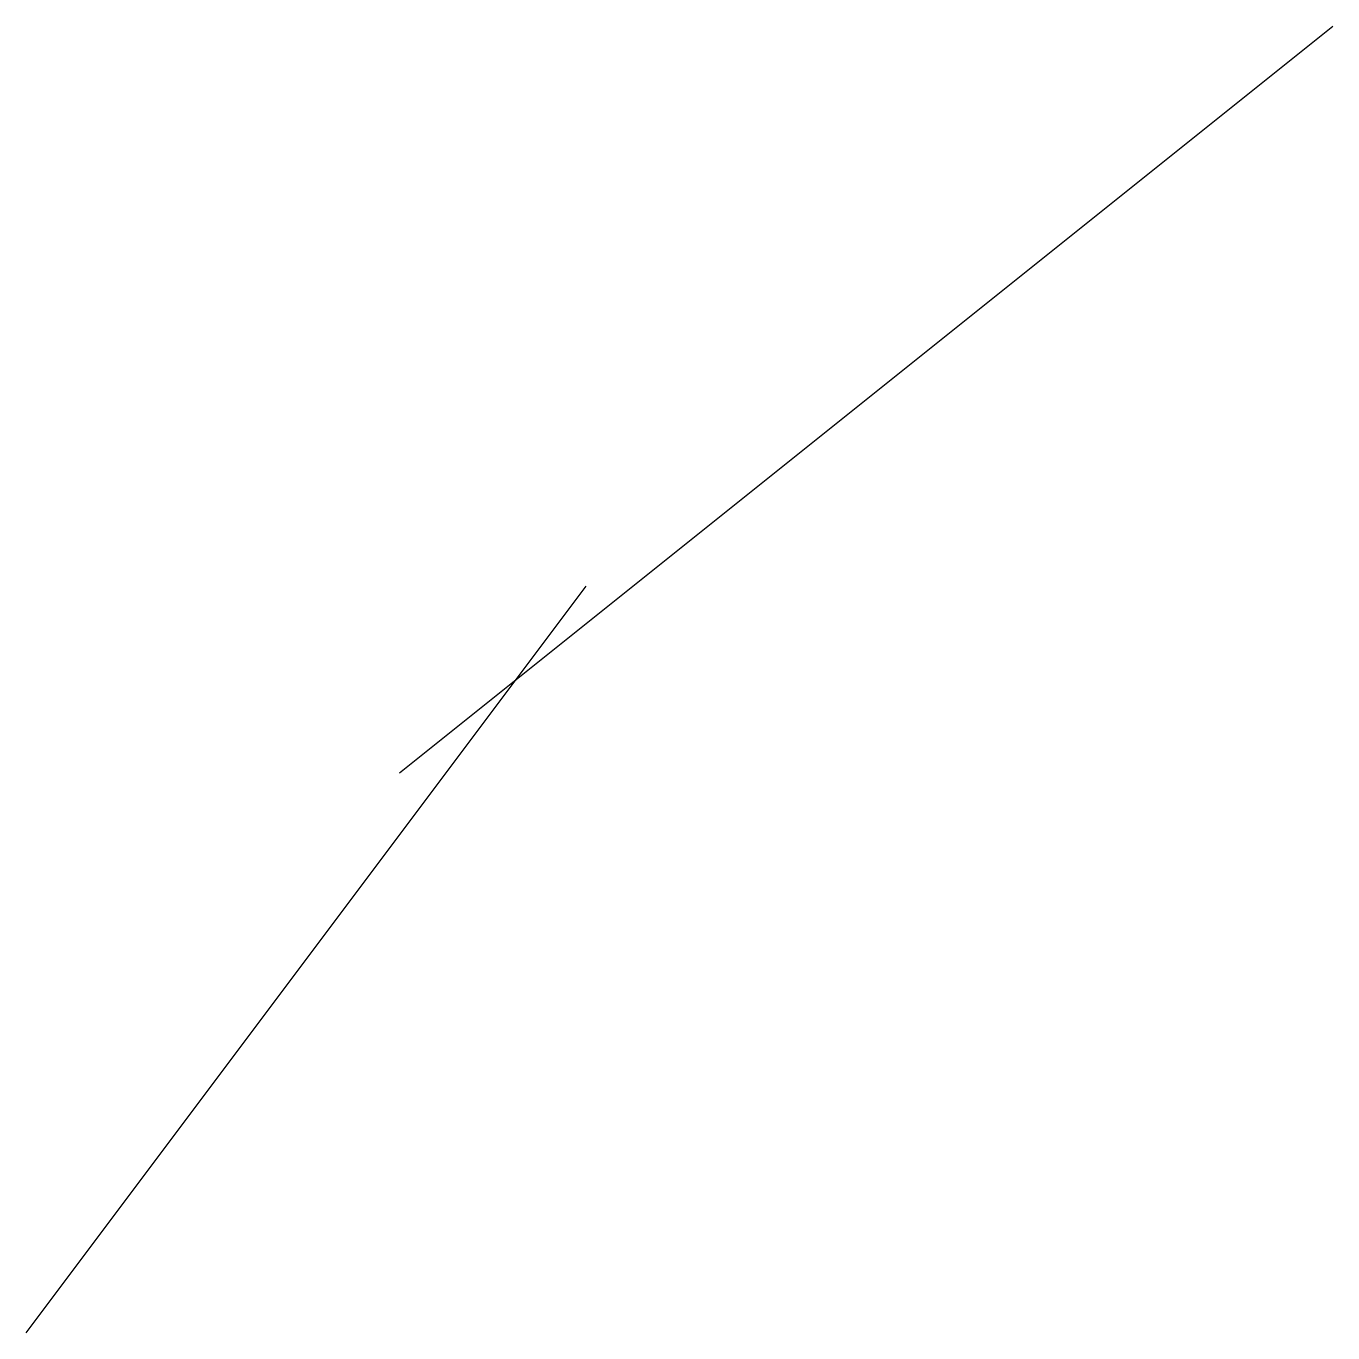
# Model space of a CAD drawing. Extents: x 111 to 888, y 222 to 999.
import ezdxf

# ---------------------------------------------------------------- set-up
doc = ezdxf.new("R2010")
doc.units = 0
doc.layers.get('0').update_dxf_attribs({"linetype": 'CONTINUOUS'})

msp = doc.modelspace()

# ---------------------------------------------------------------- linework, layer by layer
for p, q in [((333, 555), (888, 999)), ((111, 222), (444, 666))]:
    msp.add_line(p, q)

doc.saveas('drawing.dxf')
